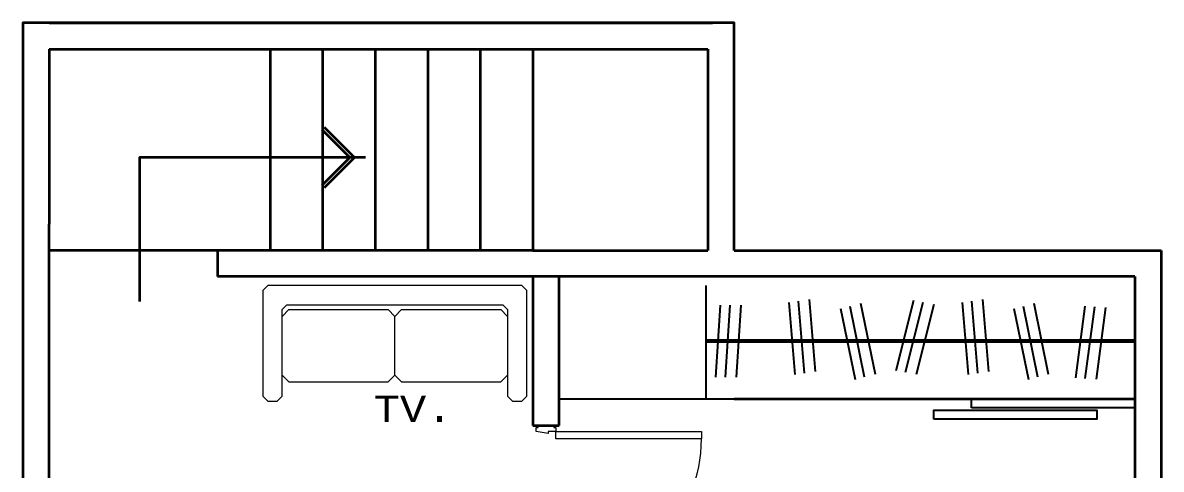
# Model space of a CAD drawing. Header units: millimetres. Extents: x 265.9 to 285.3, y 222 to 238.6.
# Drawn here: x 277.34 to 283.84, y 233.89 to 236.44 of the extents above; entities that cross this region are included whole.
import ezdxf

# ---------------------------------------------------------------- set-up
doc = ezdxf.new("R2010")
doc.units = ezdxf.units.MM
doc.header["$MEASUREMENT"] = 0
doc.layers.add('FIJOS', color=3, linetype='Continuous')
doc.layers.add('TEXTOS', color=255, linetype='Continuous')
for name, color, linetype, lineweight in [('MUEBLES', 1, 'Continuous', 5), ('MUROS', 5, 'Continuous', 35), ('PUERTAS', 2, 'Continuous', 20)]:
    doc.layers.add(name, color=color, linetype=linetype, lineweight=lineweight)
doc.styles.add('COURIER', font='cour.ttf')

# ---------------------------------------------------------------- blocks, each defined once
blk = doc.blocks.new('MUSA02PL')
at = {"color": 0, "linetype": 'ByBlock'}
for p, q in [((-0.5496, -0.125), (-0.585, -0.1604)), ((-0.0354, -0.125), (-0.5496, -0.125)), ((-0.0354, -0.125), (0, -0.1604)), ((0.0354, -0.125), (0, -0.1604)), ((0, -0.4646), (0, -0.1604)), ((0.5496, -0.125), (0.0354, -0.125)), ((0.585, -0.1604), (0.5496, -0.125)), ((-0.5496, -0.5), (-0.585, -0.4646)), ((-0.0354, -0.5), (0, -0.4646)), ((0.0354, -0.5), (0, -0.4646)), ((0.585, -0.4646), (0.5496, -0.5)), ((-0.0354, -0.5), (-0.5496, -0.5)), ((0.5496, -0.5), (0.0354, -0.5))]:
    blk.add_line(p, q, dxfattribs=at)
blk.add_lwpolyline([(-0.66, -0.6), (-0.685, -0.575), (-0.685, -0.025), (-0.66, 0), (0.66, 0), (0.685, -0.025), (0.685, -0.575), (0.66, -0.6), (0.61, -0.6), (0.585, -0.575), (0.585, -0.125), (0.56, -0.1), (-0.56, -0.1), (-0.585, -0.125), (-0.585, -0.575), (-0.61, -0.6)], close=True, dxfattribs=at)
blk = doc.blocks.new('PUERTA80')
for points in [[(-0.77, 0), (-0.77, 0.038), (-0.76, 0.038), (-0.77, 0.1), (-0.79, 0.1), (-0.79, 0.09), (-0.8, 0.09), (-0.8, 0.1), (-0.8, 0), (-0.8, 0.01), (-0.79, 0.01), (-0.79, 0)], [(-0.03, 0), (-0.03, 0.038), (-0.04, 0.038), (-0.03, 0.1), (-0.01, 0.1), (-0.01, 0.09), (0, 0.09), (0, 0.1), (0, 0), (0, 0.01), (-0.01, 0.01), (-0.01, 0)], [(-0.03, 0), (-0.03, -0.74), (-0.068, -0.74), (-0.068, 0)]]:
    blk.add_lwpolyline(points, close=True)
blk.add_arc((-0.0731, -0.041), 0.6981, 176.63454, 270.41627)

msp = doc.modelspace()

# ---------------------------------------------------------------- linework, layer by layer
at = {"layer": 'FIJOS'}
for p, q in [((281.2376, 234.2886), (281.2376, 234.9386)), ((281.7987, 234.4374), (281.7646, 234.8491)), ((281.7987, 234.4374), (281.7646, 234.8491)), ((281.8618, 234.4468), (281.8276, 234.8586)), ((281.8618, 234.4468), (281.8276, 234.8586)), ((282.3214, 234.453), (282.423, 234.8534)), ((282.3214, 234.453), (282.423, 234.8534)), ((282.7883, 234.4374), (282.7542, 234.8491)), ((282.7883, 234.4374), (282.7542, 234.8491)), ((282.8513, 234.4468), (282.8172, 234.8586)), ((282.8513, 234.4468), (282.8172, 234.8586)), ((281.2919, 234.4136), (281.3192, 234.8259)), ((281.2919, 234.4136), (281.3192, 234.8259)), ((281.3465, 234.4136), (281.3738, 234.8259)), ((281.3465, 234.4136), (281.3738, 234.8259)), ((281.4102, 234.4136), (281.4375, 234.8259)), ((281.4102, 234.4136), (281.4375, 234.8259)), ((281.7447, 234.4293), (281.7106, 234.841)), ((281.7447, 234.4293), (281.7106, 234.841)), ((282.0888, 234.3992), (282.0061, 234.804)), ((282.0888, 234.3992), (282.0061, 234.804)), ((282.1414, 234.4137), (282.0588, 234.8185)), ((282.1414, 234.4137), (282.0588, 234.8185)), ((282.2029, 234.4305), (282.1203, 234.8353)), ((282.2029, 234.4305), (282.1203, 234.8353)), ((282.3751, 234.443), (282.4768, 234.8435)), ((282.3751, 234.443), (282.4768, 234.8435)), ((282.4377, 234.4315), (282.5394, 234.8319)), ((282.4377, 234.4315), (282.5394, 234.8319)), ((282.7343, 234.4293), (282.7002, 234.841)), ((282.7343, 234.4293), (282.7002, 234.841)), ((283.0783, 234.3992), (282.9957, 234.804)), ((283.0783, 234.3992), (282.9957, 234.804)), ((283.131, 234.4137), (283.0483, 234.8185)), ((283.131, 234.4137), (283.0483, 234.8185)), ((283.1924, 234.4305), (283.1098, 234.8353)), ((283.1924, 234.4305), (283.1098, 234.8353)), ((283.3471, 234.4109), (283.4017, 234.8204)), ((283.3471, 234.4109), (283.4017, 234.8204)), ((283.4016, 234.4073), (283.4562, 234.8168)), ((283.4016, 234.4073), (283.4562, 234.8168)), ((283.4652, 234.403), (283.5197, 234.8126)), ((283.4652, 234.403), (283.5197, 234.8126)), ((283.6852, 234.2886), (280.3973, 234.2886)), ((283.6852, 234.2886), (281.4227, 234.2886))]:
    msp.add_line(p, q, dxfattribs=at)
for points in [[(281.2376, 234.6136), (281.2376, 234.6286), (283.6852, 234.6286), (283.6852, 234.6136)], [(281.2376, 234.6136), (281.2376, 234.6286), (283.6852, 234.6286), (283.6852, 234.6136)], [(282.7521, 234.2386), (282.7521, 234.2886), (283.6833, 234.2886), (283.6833, 234.2386)], [(282.7521, 234.2386), (282.7521, 234.2886), (283.6833, 234.2886), (283.6833, 234.2386)], [(282.5371, 234.1754), (282.5371, 234.2254), (283.4684, 234.2254), (283.4684, 234.1754)], [(282.5371, 234.1754), (282.5371, 234.2254), (283.4684, 234.2254), (283.4684, 234.1754)]]:
    msp.add_lwpolyline(points, close=True, dxfattribs=at)
at = {"layer": 'MUROS'}
for p, q in [((277.4852, 236.4386), (281.2727, 236.4386)), ((281.3973, 236.4386), (281.2727, 236.4386)), ((277.4852, 236.2886), (281.2473, 236.2886)), ((277.4852, 236.2886), (281.1227, 236.2886)), ((277.4852, 236.2886), (277.4852, 235.2886)), ((278.7473, 236.2886), (278.7473, 235.1386)), ((279.0473, 236.2886), (279.0473, 235.1386)), ((279.3473, 236.2886), (279.3473, 235.1386)), ((279.6473, 236.2886), (279.6473, 235.1386)), ((279.9473, 236.2886), (279.9473, 235.1386)), ((280.2473, 236.2886), (280.2473, 235.1386)), ((281.2473, 236.2886), (281.2473, 235.1386)), ((278.0015, 235.4153), (278.0015, 234.8469)), ((277.4852, 233.7886), (277.4852, 235.2886)), ((278.7473, 235.1386), (277.4852, 235.1386)), ((278.4473, 235.1386), (278.4473, 234.9886)), ((280.2473, 235.1386), (278.7473, 235.1386)), ((280.2473, 235.1386), (281.2473, 235.1386)), ((281.3973, 235.1386), (283.8352, 235.1386)), ((283.8352, 235.1386), (283.8352, 228.9386)), ((277.4852, 234.9854), (277.4852, 235.0521)), ((277.4852, 234.9854), (277.4852, 235.0521)), ((281.2473, 234.9886), (278.4473, 234.9886)), ((280.2473, 234.9886), (280.2473, 234.1386)), ((283.6852, 234.9886), (281.2473, 234.9886)), ((283.6852, 234.9886), (283.6852, 230.6636)), ((283.6852, 234.2886), (281.3973, 234.2886)), ((280.2473, 234.1386), (280.3973, 234.1386)), ((277.4852, 233.7886), (277.4852, 233.9886))]:
    msp.add_line(p, q, dxfattribs=at)
for points in [[(281.3973, 235.1386), (281.3973, 236.4386), (277.3352, 236.4386), (277.3352, 234.7354)], [(279.0422, 235.8281), (279.202, 235.6682), (279.0422, 235.5083)], [(279.0555, 235.8414), (279.2285, 235.6682), (279.0555, 235.495)], [(279.2919, 235.6682), (278.0015, 235.6682), (278.0015, 235.4153)], [(280.3973, 234.1386), (280.3973, 234.9886)], [(277.3352, 234.7354), (277.3352, 233.7886)], [(277.3352, 234.1386), (277.3352, 233.7886)]]:
    msp.add_lwpolyline(points, dxfattribs=at)

# ---------------------------------------------------------------- block references
at = {"layer": 'MUEBLES', "xscale": -1.1, "yscale": 1.1, "zscale": 1.1}
msp.add_blockref('MUSA02PL', (279.4594, 234.9377), dxfattribs=at)
at = {"layer": 'PUERTAS', "xscale": 1.124999999999993, "yscale": 1.124999999999993, "zscale": 1.124999999999997, "rotation": 90}
msp.add_blockref('PUERTA80', (280.3785, 234.1386), dxfattribs=at)

# ---------------------------------------------------------------- texts
at = {"layer": 'TEXTOS', "style": 'COURIER'}
msp.add_text('TV.', height=0.15, dxfattribs=at).set_placement((279.338, 234.1588))

doc.saveas('drawing.dxf')
